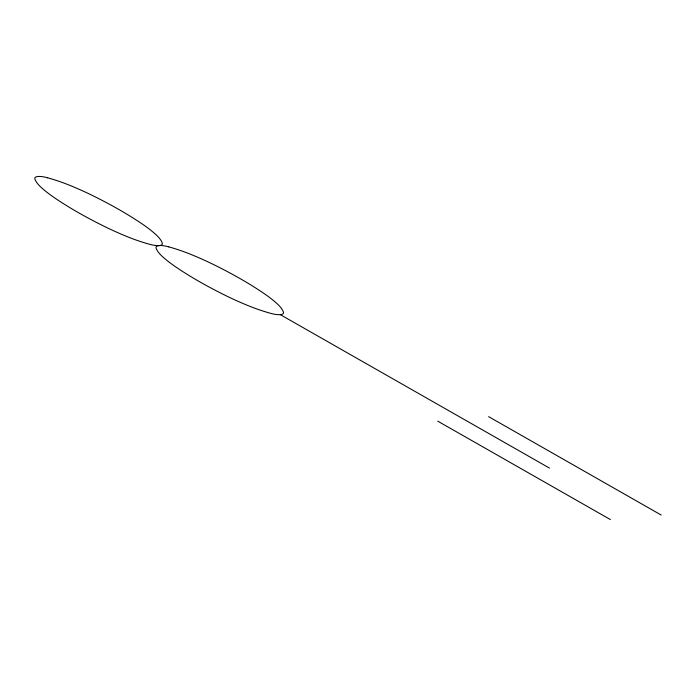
<?xml version="1.0" encoding="UTF-8"?>
<svg xmlns="http://www.w3.org/2000/svg" width="696" height="696" viewBox="0 0 696 696"><rect width="100%" height="100%" fill="white"/><g stroke="black" fill="none" stroke-linecap="round" stroke-linejoin="round"><path stroke-width="1.04" d="M488.609 416.643L661.2 515.04M280.331 314.653L549.483 468.103M437.775 421.167L610.366 519.564M47.615 177.784A14.251 4.211 18.2 0 0 34.887 178.916A61.5 18.183 18.2 0 0 41.656 187.859A121.487 35.922 18.2 0 0 55.619 198.551A211.81 62.631 18.2 0 0 105.061 226.739A121.487 35.922 18.2 0 0 127.342 236.701A61.5 18.183 18.2 0 0 149.527 244.27A14.251 4.211 18.2 0 0 162.255 243.139A61.5 18.183 18.2 0 0 155.486 234.204A121.487 35.922 18.2 0 0 141.523 223.503A211.81 62.631 18.2 0 0 92.081 195.315A121.487 35.922 18.2 0 0 69.8 185.353A61.5 18.183 18.2 0 0 47.615 177.784M168.789 246.871A14.251 4.211 18.2 0 0 156.061 248.002A61.5 18.183 18.2 0 0 162.829 256.937A121.487 35.922 18.2 0 0 176.793 267.638A211.81 62.631 18.2 0 0 226.235 295.826A121.487 35.922 18.2 0 0 248.515 305.788A61.5 18.183 18.2 0 0 270.7 313.357A14.251 4.211 18.2 0 0 283.429 312.226A61.5 18.183 18.2 0 0 276.66 303.282A121.487 35.922 18.2 0 0 262.697 292.59A211.81 62.631 18.2 0 0 213.254 264.402A121.487 35.922 18.2 0 0 190.974 254.44A61.5 18.183 18.2 0 0 168.789 246.871"/></g></svg>
